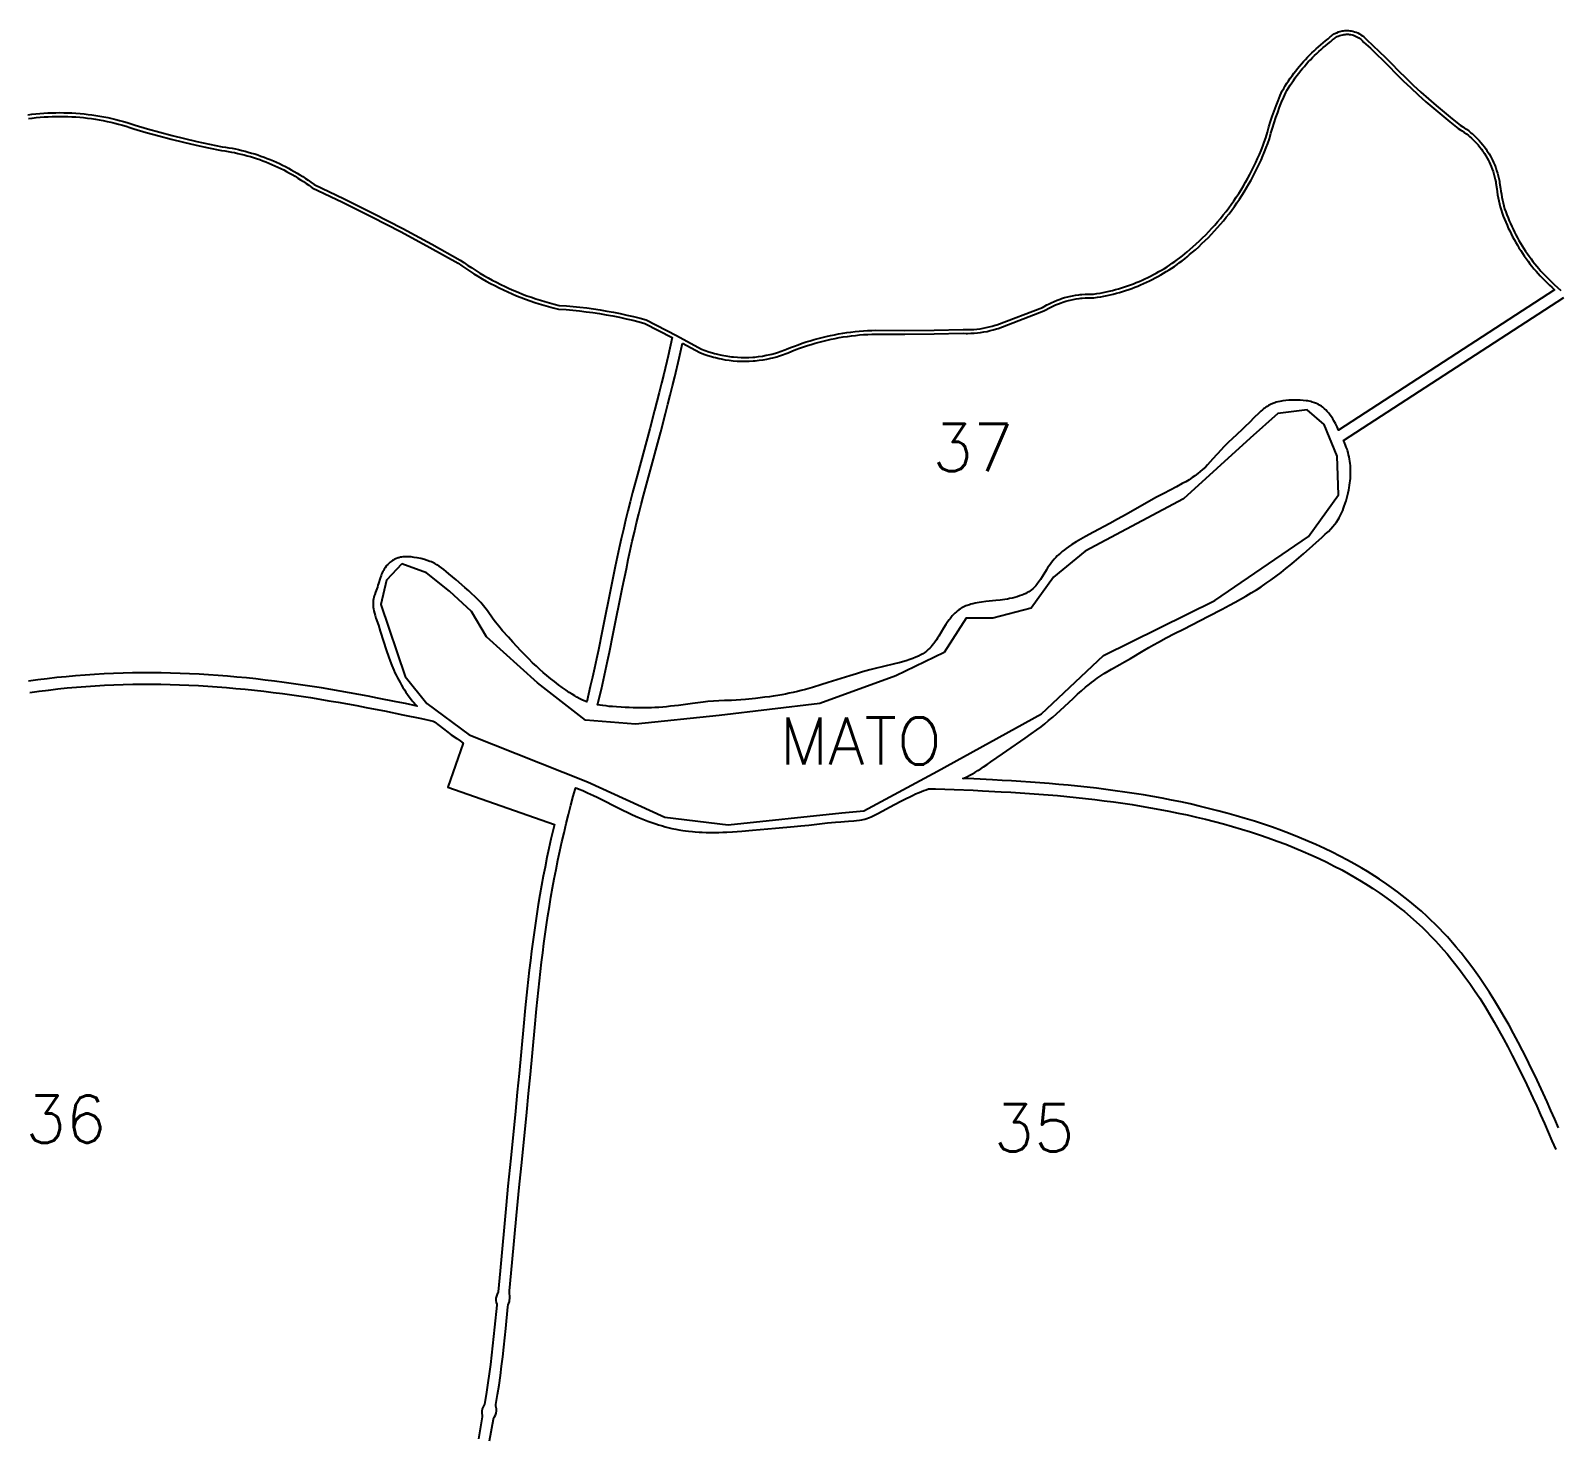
# Model space of a CAD drawing. Header units: metres. Extents: x 731594 to 734323, y 7844273 to 7848133.
# Drawn here: x 732370 to 733178, y 7846415 to 7847159 of the extents above; entities that cross this region are included whole.
import ezdxf
from ezdxf.enums import TextEntityAlignment as Align

# ---------------------------------------------------------------- set-up
doc = ezdxf.new("R2010")
doc.units = ezdxf.units.M
doc.header["$LTSCALE"] = 0.6
doc.linetypes.add('LIN0', pattern=[0])
for name, color, linetype in [('0114053007', 1, 'Continuous'), ('0114053007034', 5, 'Continuous'), ('0114053007035', 5, 'Continuous'), ('0114053007036', 5, 'Continuous'), ('0114053007037', 5, 'Continuous'), ('0114053007038', 5, 'Continuous'), ('MATO', 94, 'LIN0'), ('TEXTO', 7, 'Continuous')]:
    doc.layers.add(name, color=color, linetype=linetype)
doc.styles.add('Simplex', font='simplex.shx')

msp = doc.modelspace()

# ---------------------------------------------------------------- linework, layer by layer
at = {"layer": '0114053007'}
msp.add_lwpolyline([(732369.01, 7847114.42), (732371.12, 7847114.69), (732373.24, 7847114.93), (732375.36, 7847115.13), (732377.48, 7847115.29), (732379.61, 7847115.42), (732381.74, 7847115.51), (732383.87, 7847115.56), (732386, 7847115.58), (732388.13, 7847115.55), (732390.26, 7847115.5), (732392.39, 7847115.4), (732394.51, 7847115.27), (732396.64, 7847115.11), (732398.76, 7847114.9), (732400.88, 7847114.67), (732402.99, 7847114.39), (732405.1, 7847114.08), (732407.2, 7847113.73), (732409.29, 7847113.35), (732411.38, 7847112.92), (732413.46, 7847112.47), (732415.54, 7847111.98), (732417.6, 7847111.45), (732419.65, 7847110.89), (732421.7, 7847110.29), (732423.73, 7847109.66), (732425.81, 7847108.97), (732432.32, 7847107.03), (732438.84, 7847105.19), (732445.39, 7847103.45), (732451.96, 7847101.82), (732458.56, 7847100.29), (732465.19, 7847098.87), (732471.88, 7847097.54), (732473.71, 7847097.28), (732475.45, 7847096.99), (732477.18, 7847096.68), (732478.91, 7847096.34), (732480.63, 7847095.97), (732482.35, 7847095.57), (732484.06, 7847095.14), (732485.77, 7847094.68), (732487.46, 7847094.19), (732489.15, 7847093.68), (732490.82, 7847093.14), (732492.49, 7847092.56), (732494.15, 7847091.96), (732495.8, 7847091.34), (732497.43, 7847090.68), (732499.06, 7847090), (732500.67, 7847089.29), (732502.28, 7847088.55), (732503.86, 7847087.79), (732505.44, 7847086.99), (732507, 7847086.18), (732508.55, 7847085.33), (732510.09, 7847084.46), (732511.6, 7847083.57), (732513.11, 7847082.65), (732514.6, 7847081.7), (732516.07, 7847080.73), (732517.52, 7847079.73), (732518.96, 7847078.71), (732520.59, 7847077.52), (732536.55, 7847069.92), (732552.14, 7847062.17), (732567.61, 7847054.18), (732582.95, 7847045.93), (732598.05, 7847037.49), (732599.97, 7847036.12), (732602.05, 7847034.69), (732604.14, 7847033.3), (732606.27, 7847031.94), (732608.41, 7847030.62), (732610.58, 7847029.33), (732612.77, 7847028.09), (732614.98, 7847026.88), (732617.21, 7847025.71), (732619.47, 7847024.58), (732621.74, 7847023.49), (732624.03, 7847022.43), (732626.33, 7847021.42), (732628.66, 7847020.45), (732631, 7847019.51), (732633.35, 7847018.62), (732635.72, 7847017.77), (732638.11, 7847016.96), (732640.51, 7847016.18), (732642.92, 7847015.46), (732645.34, 7847014.77), (732647.78, 7847014.12), (732650.42, 7847013.47), (732654.26, 7847013.21), (732657.85, 7847012.91), (732661.44, 7847012.54), (732665.02, 7847012.12), (732668.6, 7847011.64), (732672.17, 7847011.1), (732675.73, 7847010.5), (732679.28, 7847009.84), (732682.81, 7847009.13), (732686.34, 7847008.36), (732689.85, 7847007.52), (732693.35, 7847006.63), (732696.59, 7847005.75), (732712.56, 7846997.47), (732725.77, 7846990.38), (732727.8, 7846989.59), (732729.73, 7846988.91), (732731.7, 7846988.3), (732732.68, 7846988.02), (732733.66, 7846987.76), (732735.67, 7846987.28), (732736.66, 7846987.08), (732738.68, 7846986.7), (732740.72, 7846986.4), (732741.73, 7846986.28), (732742.74, 7846986.17), (732744.79, 7846986.01), (732746.84, 7846985.91), (732748.89, 7846985.89), (732750.94, 7846985.94), (732753, 7846986.06), (732754, 7846986.14), (732756.05, 7846986.37), (732758.08, 7846986.66), (732760.09, 7846987.03), (732762.11, 7846987.46), (732763.09, 7846987.7), (732765.08, 7846988.24), (732766.05, 7846988.52), (732768.01, 7846989.16), (732769.94, 7846989.87), (732770.89, 7846990.24), (732772.97, 7846991.09), (732775.02, 7846991.9), (732777.09, 7846992.67), (732779.18, 7846993.4), (732781.27, 7846994.1), (732783.38, 7846994.76), (732785.5, 7846995.39), (732787.63, 7846995.98), (732789.77, 7846996.53), (732791.92, 7846997.04), (732794.07, 7846997.52), (732796.24, 7846997.96), (732798.41, 7846998.36), (732800.59, 7846998.72), (732802.78, 7846999.05), (732804.97, 7846999.34), (732807.16, 7846999.59), (732809.36, 7846999.8), (732811.56, 7846999.98), (732813.77, 7847000.11), (732815.97, 7847000.21), (732818.17, 7847000.27), (732833.57, 7847000.23), (732849.02, 7847000.38), (732864.37, 7847000.71), (732865.94, 7847000.66), (732866.75, 7847000.66), (732868.42, 7847000.69), (732870.07, 7847000.78), (732871.72, 7847000.92), (732873.36, 7847001.12), (732875, 7847001.38), (732876.62, 7847001.69), (732878.23, 7847002.05), (732879.84, 7847002.47), (732881.43, 7847002.94), (732882.25, 7847003.2), (732906.34, 7847012.38), (732907.28, 7847012.94), (732908.74, 7847013.75), (732909.51, 7847014.15), (732911.02, 7847014.89), (732912.56, 7847015.59), (732914.13, 7847016.22), (732915.71, 7847016.8), (732916.53, 7847017.08), (732918.14, 7847017.58), (732919.76, 7847018.02), (732920.6, 7847018.22), (732922.25, 7847018.58), (732923.91, 7847018.88), (732925.58, 7847019.12), (732926.43, 7847019.21), (732927.28, 7847019.3), (732928.95, 7847019.42), (732929.81, 7847019.46), (732931.5, 7847019.5), (732933.43, 7847019.47), (732935.28, 7847019.75), (732936.92, 7847020.04), (732938.55, 7847020.35), (732940.19, 7847020.68), (732941.81, 7847021.05), (732943.43, 7847021.44), (732945.04, 7847021.86), (732946.65, 7847022.31), (732948.24, 7847022.79), (732949.83, 7847023.29), (732951.41, 7847023.82), (732952.98, 7847024.37), (732954.55, 7847024.95), (732956.1, 7847025.56), (732957.64, 7847026.2), (732959.17, 7847026.86), (732960.68, 7847027.55), (732962.19, 7847028.26), (732963.68, 7847029), (732965.16, 7847029.76), (732966.63, 7847030.55), (732968.09, 7847031.36), (732969.53, 7847032.2), (732970.95, 7847033.06), (732972.36, 7847033.95), (732973.76, 7847034.86), (732975.14, 7847035.79), (732976.5, 7847036.75), (732977.85, 7847037.73), (732979.18, 7847038.73), (732980.49, 7847039.76), (732981.79, 7847040.81), (732983.07, 7847041.88), (732986.06, 7847044.48), (732987.8, 7847046.04), (732989.51, 7847047.64), (732991.19, 7847049.26), (732992.85, 7847050.92), (732994.48, 7847052.6), (732996.07, 7847054.31), (732997.64, 7847056.04), (732999.18, 7847057.8), (733000.69, 7847059.59), (733002.17, 7847061.4), (733003.61, 7847063.24), (733005.03, 7847065.1), (733006.41, 7847066.99), (733007.76, 7847068.9), (733009.08, 7847070.83), (733010.36, 7847072.79), (733011.61, 7847074.76), (733012.83, 7847076.76), (733014.01, 7847078.78), (733015.16, 7847080.82), (733016.27, 7847082.87), (733017.35, 7847084.95), (733018.39, 7847087.04), (733019.4, 7847089.16), (733020.37, 7847091.28), (733021.3, 7847093.43), (733022.2, 7847095.59), (733023.06, 7847097.76), (733023.88, 7847099.95), (733024.69, 7847102.22), (733025.5, 7847105.17), (733026.33, 7847107.99), (733027.21, 7847110.8), (733028.13, 7847113.59), (733029.11, 7847116.36), (733030.13, 7847119.12), (733031.21, 7847121.86), (733032.32, 7847124.58), (733033.44, 7847127.15), (733034.19, 7847128.42), (733035.03, 7847129.79), (733035.89, 7847131.14), (733036.78, 7847132.48), (733037.68, 7847133.8), (733038.62, 7847135.11), (733039.57, 7847136.4), (733040.55, 7847137.68), (733041.54, 7847138.93), (733042.56, 7847140.18), (733043.6, 7847141.4), (733044.66, 7847142.6), (733045.74, 7847143.79), (733046.84, 7847144.96), (733047.96, 7847146.11), (733049.1, 7847147.24), (733050.26, 7847148.35), (733051.44, 7847149.44), (733052.64, 7847150.51), (733053.85, 7847151.56), (733055.09, 7847152.59), (733056.33, 7847153.6), (733057.77, 7847154.71), (733058.23, 7847155.2), (733058.73, 7847155.67), (733059.26, 7847156.12), (733059.82, 7847156.54), (733060.39, 7847156.93), (733060.98, 7847157.3), (733061.59, 7847157.63), (733062.24, 7847157.93), (733063.28, 7847158.35), (733063.98, 7847158.57), (733065.07, 7847158.83), (733065.78, 7847158.95), (733066.47, 7847159.03), (733067.16, 7847159.08), (733067.86, 7847159.08), (733068.55, 7847159.06), (733069.24, 7847158.99), (733069.94, 7847158.89), (733070.84, 7847158.71), (733071.73, 7847158.46), (733072.61, 7847158.15), (733073.46, 7847157.78), (733074.28, 7847157.35), (733075.07, 7847156.86), (733075.82, 7847156.33), (733076.55, 7847155.73), (733077.37, 7847154.94), (733077.94, 7847154.3), (733081.43, 7847151.13), (733084.75, 7847148.02), (733088.01, 7847144.85), (733091.23, 7847141.63), (733095.02, 7847137.77), (733098.89, 7847133.94), (733102.82, 7847130.18), (733106.81, 7847126.48), (733110.86, 7847122.84), (733114.96, 7847119.27), (733119.12, 7847115.76), (733123.34, 7847112.32), (733127.72, 7847108.86), (733129.13, 7847108), (733129.76, 7847107.58), (733130.98, 7847106.74), (733132.17, 7847105.86), (733133.33, 7847104.94), (733133.91, 7847104.45), (733135.01, 7847103.48), (733135.56, 7847102.97), (733136.1, 7847102.45), (733137.13, 7847101.4), (733137.65, 7847100.85), (733138.64, 7847099.75), (733139.59, 7847098.6), (733140.49, 7847097.43), (733141.36, 7847096.23), (733141.78, 7847095.61), (733142.19, 7847094.98), (733142.97, 7847093.73), (733143.71, 7847092.44), (733144.4, 7847091.14), (733144.74, 7847090.45), (733145.36, 7847089.12), (733145.94, 7847087.75), (733146.48, 7847086.36), (733146.96, 7847084.96), (733147.4, 7847083.54), (733147.78, 7847082.1), (733148.12, 7847080.66), (733148.41, 7847079.21), (733148.54, 7847078.46), (733148.96, 7847075.45), (733149.2, 7847073.9), (733149.46, 7847072.35), (733149.75, 7847070.81), (733150.06, 7847069.28), (733150.41, 7847067.75), (733150.77, 7847066.22), (733151.19, 7847064.62), (733151.78, 7847062.97), (733152.36, 7847061.41), (733152.97, 7847059.86), (733153.6, 7847058.32), (733154.27, 7847056.79), (733154.95, 7847055.27), (733155.67, 7847053.77), (733156.41, 7847052.28), (733157.18, 7847050.8), (733157.97, 7847049.33), (733158.78, 7847047.88), (733159.63, 7847046.44), (733160.49, 7847045.02), (733161.38, 7847043.61), (733162.3, 7847042.22), (733163.23, 7847040.84), (733164.2, 7847039.48), (733165.18, 7847038.14), (733166.19, 7847036.81), (733167.22, 7847035.5), (733168.27, 7847034.21), (733169.35, 7847032.94), (733170.44, 7847031.68), (733171.56, 7847030.45), (733172.7, 7847029.23), (733173.86, 7847028.03), (733175.04, 7847026.86), (733176.24, 7847025.7), (733177.46, 7847024.57), (733180.95, 7847021.45)], dxfattribs=at)
at = {"layer": '0114053007034'}
msp.add_lwpolyline([(733179.78, 7846577.94), (733177.76, 7846582.53), (733175.71, 7846587.11), (733173.64, 7846591.68), (733171.55, 7846596.24), (733169.44, 7846600.79), (733167.29, 7846605.32), (733165.1, 7846609.85), (733162.88, 7846614.36), (733160.61, 7846618.85), (733158.3, 7846623.31), (733155.93, 7846627.76), (733153.5, 7846632.18), (733151.02, 7846636.56), (733148.47, 7846640.92), (733145.85, 7846645.23), (733143.15, 7846649.5), (733140.38, 7846653.73), (733137.81, 7846657.49), (733135.18, 7846661.21), (733132.77, 7846664.47), (733130.31, 7846667.69), (733128.1, 7846670.47), (733125.52, 7846673.6), (733123.54, 7846675.92), (733120.85, 7846678.96), (733119.12, 7846680.84), (733116.33, 7846683.78), (733114.53, 7846685.59), (733111.99, 7846688.08), (733110.13, 7846689.83), (733107.13, 7846692.56), (733105.2, 7846694.24), (733102.11, 7846696.85), (733100.13, 7846698.46), (733096.94, 7846700.97), (733094.5, 7846702.81), (733091.22, 7846705.19), (733088.72, 7846706.94), (733084.94, 7846709.49), (733082.38, 7846711.15), (733078.52, 7846713.56), (733075.47, 7846715.38), (733071.52, 7846717.65), (733067.97, 7846719.6), (733063.94, 7846721.73), (733059.87, 7846723.78), (733055.77, 7846725.76), (733051.18, 7846727.87), (733047.01, 7846729.7), (733042.35, 7846731.65), (733037.66, 7846733.52), (733032.94, 7846735.31), (733028.19, 7846737.03), (733023.42, 7846738.67), (733018.63, 7846740.24), (733013.82, 7846741.74), (733008.98, 7846743.17), (733004.13, 7846744.54), (732999.26, 7846745.84), (732994.38, 7846747.08), (732989.48, 7846748.26), (732984.58, 7846749.38), (732979.65, 7846750.45), (732974.72, 7846751.45), (732969.78, 7846752.41), (732964.83, 7846753.31), (732959.87, 7846754.16), (732954.91, 7846754.96), (732949.94, 7846755.71), (732944.96, 7846756.42), (732939.98, 7846757.08), (732934.99, 7846757.7), (732930, 7846758.27), (732925, 7846758.81), (732920.01, 7846759.31), (732915.01, 7846759.77), (732910.01, 7846760.2), (732905, 7846760.59), (732900, 7846760.96), (732894.99, 7846761.3), (732889.99, 7846761.61), (732884.98, 7846761.9), (732879.98, 7846762.17), (732869.97, 7846762.64), (732864.31, 7846762.88), (732865.61, 7846763.47), (732866.63, 7846763.97), (732867.96, 7846764.65), (732869.27, 7846765.37), (732870.56, 7846766.1), (732872.15, 7846767.06), (732873.71, 7846768.03), (732875.24, 7846769.03), (732877.04, 7846770.23), (732879.12, 7846771.66), (732885.24, 7846775.95), (732887.55, 7846777.55), (732897.26, 7846784.18), (732900.49, 7846786.46), (732903.41, 7846788.59), (732905.71, 7846790.34), (732907.7, 7846791.92), (732909.66, 7846793.54), (732911.86, 7846795.43), (732913.75, 7846797.1), (732915.87, 7846799.03), (732922.67, 7846805.33), (732925.01, 7846807.48), (732927.11, 7846809.35), (732929.22, 7846811.18), (732931.35, 7846812.94), (732932.43, 7846813.79), (732933.52, 7846814.63), (732935.45, 7846816.03), (732937.41, 7846817.36), (732939.15, 7846818.46), (732941.22, 7846819.7), (732943.04, 7846820.75), (732947.38, 7846823.2), (732949.87, 7846824.63), (732952.96, 7846826.45), (732959.66, 7846830.45), (732962.7, 7846832.23), (732965.14, 7846833.62), (732967.9, 7846835.16), (732971.93, 7846837.34), (732976.31, 7846839.64), (732981.04, 7846842.07), (732994.33, 7846848.87), (733001.6, 7846852.65), (733005.39, 7846854.67), (733008.54, 7846856.37), (733011.36, 7846857.94), (733014.17, 7846859.54), (733016.97, 7846861.2), (733019.74, 7846862.9), (733022.19, 7846864.47), (733024.9, 7846866.29), (733027.57, 7846868.17), (733030.2, 7846870.09), (733032.79, 7846872.06), (733035.34, 7846874.07), (733037.58, 7846875.89), (733039.79, 7846877.73), (733042.24, 7846879.82), (733044.66, 7846881.93), (733054.57, 7846890.73), (733056.2, 7846892.24), (733057.82, 7846893.8), (733059.13, 7846895.17), (733060.15, 7846896.31), (733061.14, 7846897.5), (733062.07, 7846898.74), (733062.95, 7846900.03), (733063.57, 7846901.04), (733063.96, 7846901.73), (733064.32, 7846902.43), (733065, 7846903.84), (733065.45, 7846904.91), (733065.87, 7846905.99), (733066.26, 7846907.07), (733066.74, 7846908.51), (733067.17, 7846909.96), (733067.57, 7846911.39), (733067.94, 7846912.82), (733068.29, 7846914.27), (733068.61, 7846915.73), (733068.83, 7846916.83), (733069.08, 7846918.31), (733069.25, 7846919.44), (733069.38, 7846920.57), (733069.49, 7846921.71), (733069.57, 7846922.86), (733069.61, 7846924.01), (733069.63, 7846925.17), (733069.61, 7846926.33), (733069.55, 7846927.49), (733069.46, 7846928.65), (733069.34, 7846929.81), (733069.19, 7846930.96), (733069.01, 7846932.11), (733068.79, 7846933.25), (733068.53, 7846934.38), (733068.25, 7846935.5), (733067.93, 7846936.6), (733067.7, 7846937.34), (733067.32, 7846938.42), (733066.92, 7846939.47), (733066.36, 7846940.85), (733065.87, 7846941.98), (733182.53, 7847017.71)], dxfattribs=at)
at = {"layer": '0114053007035'}
msp.add_lwpolyline([(732613.52, 7846412.06), (732615.57, 7846423.48), (732615.65, 7846423.8), (732615.7, 7846423.93), (732615.82, 7846424.15), (732616.2, 7846424.7), (732616.75, 7846425.71), (732617.11, 7846426.8), (732617.25, 7846427.95), (732617.16, 7846429.09), (732616.9, 7846430.38), (732616.9, 7846430.78), (732616.93, 7846431.24), (732617.82, 7846436.67), (732618.59, 7846441.62), (732619.31, 7846446.61), (732619.96, 7846451.62), (732620.56, 7846456.63), (732621.12, 7846461.64), (732622.17, 7846471.63), (732623.3, 7846483.02), (732623.49, 7846484.06), (732623.83, 7846485), (732624.08, 7846485.9), (732624.2, 7846486.47), (732624.32, 7846487.65), (732624.32, 7846488.06), (732624.26, 7846488.88), (732624.09, 7846489.99), (732624.05, 7846490.41), (732624.05, 7846490.71), (732624.13, 7846491.58), (732625.54, 7846506.52), (732627.87, 7846531.41), (732629.29, 7846546.32), (732630.75, 7846561.25), (732633.25, 7846586.12), (732634.23, 7846596.08), (732635.18, 7846606.04), (732637.49, 7846630.93), (732638.44, 7846640.85), (732638.94, 7846645.81), (732639.98, 7846655.71), (732640.53, 7846660.65), (732641.11, 7846665.59), (732641.72, 7846670.53), (732642.36, 7846675.46), (732643.03, 7846680.39), (732643.74, 7846685.31), (732644.49, 7846690.23), (732645.27, 7846695.14), (732646.09, 7846700.05), (732646.95, 7846704.94), (732647.86, 7846709.83), (732648.8, 7846714.71), (732649.79, 7846719.58), (732650.82, 7846724.44), (732651.89, 7846729.3), (732653.01, 7846734.14), (732654.18, 7846738.98), (732655.39, 7846743.84), (732656.64, 7846748.68), (732657.92, 7846753.53), (732658.88, 7846757.08), (732659.07, 7846757.65), (732659.23, 7846757.86), (732659.37, 7846757.85), (732659.5, 7846757.83), (732659.74, 7846757.75), (732661.02, 7846757.25), (732662.95, 7846756.45), (732665.51, 7846755.34), (732668.68, 7846753.88), (732670.57, 7846752.97), (732673.07, 7846751.73), (732680.96, 7846747.67), (732684.13, 7846746.07), (732686.73, 7846744.8), (732689.35, 7846743.57), (732692.02, 7846742.39), (732694.69, 7846741.29), (732697.42, 7846740.25), (732699.54, 7846739.5), (732701.59, 7846738.82), (732703.03, 7846738.36), (732705.11, 7846737.76), (732706.57, 7846737.36), (732708.66, 7846736.83), (732710.14, 7846736.49), (732712.25, 7846736.04), (732713.75, 7846735.76), (732715.87, 7846735.4), (732717.38, 7846735.18), (732718.84, 7846734.99), (732720.99, 7846734.75), (732722.51, 7846734.62), (732724.66, 7846734.47), (732726.17, 7846734.4), (732728.33, 7846734.32), (732730.53, 7846734.29), (732732.72, 7846734.29), (732734.91, 7846734.33), (732737.09, 7846734.4), (732739.29, 7846734.5), (732742.16, 7846734.66), (732747.21, 7846735.02), (732752.91, 7846735.51), (732764.93, 7846736.64), (732774.84, 7846737.49), (732778.39, 7846737.8), (732782.67, 7846738.23), (732792.54, 7846739.33), (732796.73, 7846739.76), (732799.52, 7846740.01), (732801.61, 7846740.18), (732803.71, 7846740.32), (732806.53, 7846740.48), (732807.83, 7846740.58), (732809.41, 7846740.75), (732810.7, 7846740.97), (732811.51, 7846741.15), (732812.34, 7846741.38), (732813.4, 7846741.72), (732814.19, 7846742.01), (732814.81, 7846742.25), (732815.59, 7846742.59), (732816.46, 7846742.99), (732817.83, 7846743.67), (732819.24, 7846744.41), (732828.04, 7846749.09), (732831.77, 7846751.04), (732834.26, 7846752.31), (732836.13, 7846753.23), (732838, 7846754.12), (732839.24, 7846754.69), (732841.12, 7846755.51), (732842.37, 7846756.03), (732843.63, 7846756.52), (732844.76, 7846756.94), (732846.08, 7846757.36), (732847.08, 7846757.48), (732849.73, 7846757.42), (732859.69, 7846757.06), (732869.65, 7846756.65), (732874.63, 7846756.42), (732884.58, 7846755.91), (732889.56, 7846755.63), (732894.52, 7846755.32), (732899.49, 7846754.98), (732904.45, 7846754.62), (732909.41, 7846754.23), (732914.37, 7846753.8), (732919.32, 7846753.34), (732924.27, 7846752.85), (732929.21, 7846752.32), (732934.15, 7846751.75), (732939.08, 7846751.14), (732944.01, 7846750.49), (732948.93, 7846749.8), (732953.84, 7846749.05), (732958.74, 7846748.27), (732963.63, 7846747.43), (732968.52, 7846746.54), (732973.39, 7846745.6), (732978.25, 7846744.61), (732983.1, 7846743.56), (732987.94, 7846742.46), (732992.76, 7846741.3), (732997.56, 7846740.08), (733002.35, 7846738.81), (733007.12, 7846737.47), (733011.87, 7846736.06), (733016.59, 7846734.59), (733021.3, 7846733.05), (733025.98, 7846731.45), (733030.63, 7846729.77), (733035.25, 7846728.02), (733039.84, 7846726.19), (733044.41, 7846724.28), (733048.48, 7846722.5), (733052.96, 7846720.44), (733056.98, 7846718.51), (733060.94, 7846716.52), (733064.88, 7846714.45), (733068.33, 7846712.55), (733072.2, 7846710.34), (733075.15, 7846708.58), (733078.94, 7846706.22), (733081.41, 7846704.63), (733085.1, 7846702.15), (733087.52, 7846700.46), (733090.71, 7846698.14), (733093.05, 7846696.38), (733096.18, 7846693.93), (733098.07, 7846692.4), (733101.09, 7846689.86), (733102.92, 7846688.26), (733105.85, 7846685.61), (733107.64, 7846683.93), (733110.11, 7846681.52), (733111.82, 7846679.8), (733114.55, 7846676.93), (733116.21, 7846675.14), (733118.83, 7846672.19), (733120.75, 7846669.95), (733123.26, 7846666.91), (733125.41, 7846664.21), (733127.81, 7846661.08), (733130.15, 7846657.91), (733132.73, 7846654.29), (733135.24, 7846650.62), (733137.96, 7846646.49), (733140.61, 7846642.29), (733143.19, 7846638.05), (733145.71, 7846633.76), (733148.16, 7846629.43), (733150.56, 7846625.07), (733152.9, 7846620.68), (733155.2, 7846616.25), (733157.45, 7846611.81), (733159.65, 7846607.33), (733161.82, 7846602.84), (733163.96, 7846598.33), (733166.07, 7846593.8), (733168.15, 7846589.26), (733170.21, 7846584.71), (733172.25, 7846580.16), (733174.26, 7846575.6), (733176.25, 7846571.03), (733178.22, 7846566.46)], dxfattribs=at)
at = {"layer": '0114053007036'}
msp.add_lwpolyline([(732370.13, 7846808.43), (732375.04, 7846809.13), (732379.96, 7846809.76), (732384.9, 7846810.33), (732389.83, 7846810.84), (732394.78, 7846811.29), (732399.73, 7846811.68), (732404.68, 7846812.01), (732409.64, 7846812.28), (732414.61, 7846812.5), (732419.57, 7846812.66), (732424.54, 7846812.77), (732429.51, 7846812.82), (732434.48, 7846812.83), (732439.45, 7846812.78), (732444.42, 7846812.68), (732449.39, 7846812.53), (732454.35, 7846812.33), (732459.32, 7846812.08), (732464.29, 7846811.79), (732469.25, 7846811.45), (732474.21, 7846811.07), (732479.16, 7846810.64), (732484.11, 7846810.16), (732489.06, 7846809.65), (732494.01, 7846809.09), (732498.95, 7846808.49), (732503.88, 7846807.85), (732508.82, 7846807.17), (732513.75, 7846806.46), (732518.67, 7846805.71), (732523.59, 7846804.93), (732528.51, 7846804.11), (732533.42, 7846803.27), (732538.33, 7846802.39), (732543.23, 7846801.49), (732548.13, 7846800.57), (732553.03, 7846799.62), (732557.92, 7846798.65), (732567.71, 7846796.66), (732577.48, 7846794.6), (732583.68, 7846793.25), (732584.37, 7846792.94), (732584.59, 7846792.78), (732586.9, 7846790.92), (732589.17, 7846789.14), (732591.47, 7846787.39), (732593.22, 7846786.09), (732596.16, 7846783.99), (732597.92, 7846782.77), (732599.63, 7846781.61), (732591.46, 7846758.3), (732647.89, 7846738.52), (732647.22, 7846735.72), (732647.22, 7846735.72), (732646.07, 7846730.76), (732644.98, 7846725.85), (732643.95, 7846720.99), (732642.94, 7846716.01), (732641.98, 7846711.07), (732641.07, 7846706.13), (732640.2, 7846701.18), (732639.37, 7846696.23), (732638.57, 7846691.27), (732637.82, 7846686.3), (732637.11, 7846681.38), (732636.43, 7846676.4), (732635.78, 7846671.38), (732635.16, 7846666.4), (732634.58, 7846661.42), (732634.02, 7846656.46), (732633.49, 7846651.45), (732632.47, 7846641.48), (732631.52, 7846631.51), (732629.21, 7846606.63), (732628.26, 7846596.68), (732627.28, 7846586.73), (732624.79, 7846561.86), (732623.32, 7846546.92), (732622.37, 7846536.96), (732619.1, 7846502.11), (732618.03, 7846490.91), (732617.95, 7846490.45), (732617.85, 7846490.24), (732617.61, 7846489.79), (732617.15, 7846488.72), (732616.91, 7846487.58), (732616.9, 7846486.42), (732617.11, 7846485.28), (732617.35, 7846484.45), (732617.37, 7846484.25), (732617.36, 7846483.96), (732616.2, 7846472.28), (732615.17, 7846462.38), (732614.62, 7846457.44), (732614.02, 7846452.52), (732613.39, 7846447.6), (732612.69, 7846442.7), (732611.93, 7846437.77), (732610.85, 7846431.34), (732610.77, 7846431.05), (732610.1, 7846430.07), (732609.64, 7846428.98), (732609.4, 7846427.82), (732609.39, 7846426.64), (732609.62, 7846425.48), (732609.73, 7846425.1), (732609.71, 7846424.82), (732607.63, 7846413.16)], dxfattribs=at)
at = {"layer": '0114053007037'}
msp.add_lwpolyline([(732715.75, 7846993.47), (732724.93, 7846988.56), (732727.11, 7846987.71), (732729.11, 7846987.01), (732731.13, 7846986.38), (732732.15, 7846986.09), (732733.17, 7846985.82), (732735.23, 7846985.33), (732736.27, 7846985.11), (732738.35, 7846984.73), (732740.45, 7846984.42), (732741.5, 7846984.29), (732742.56, 7846984.18), (732744.67, 7846984.01), (732746.79, 7846983.91), (732748.9, 7846983.89), (732751.02, 7846983.94), (732753.14, 7846984.07), (732754.19, 7846984.15), (732756.3, 7846984.39), (732758.4, 7846984.69), (732760.48, 7846985.06), (732762.55, 7846985.51), (732763.58, 7846985.76), (732765.63, 7846986.31), (732766.64, 7846986.61), (732768.66, 7846987.27), (732770.65, 7846988), (732771.63, 7846988.38), (732773.71, 7846989.24), (732775.74, 7846990.03), (732777.77, 7846990.79), (732779.83, 7846991.51), (732781.89, 7846992.2), (732783.96, 7846992.85), (732786.05, 7846993.46), (732788.15, 7846994.04), (732790.25, 7846994.59), (732792.37, 7846995.09), (732794.49, 7846995.56), (732796.62, 7846995.99), (732798.76, 7846996.39), (732800.9, 7846996.75), (732803.05, 7846997.07), (732805.21, 7846997.35), (732807.37, 7846997.6), (732809.53, 7846997.81), (732811.7, 7846997.98), (732813.87, 7846998.11), (732816.04, 7846998.21), (732818.19, 7846998.27), (732833.57, 7846998.23), (732849.05, 7846998.38), (732864.36, 7846998.7), (732865.91, 7846998.66), (732866.77, 7846998.66), (732868.49, 7846998.69), (732870.21, 7846998.78), (732871.93, 7846998.93), (732873.63, 7846999.14), (732875.34, 7846999.41), (732877.03, 7846999.73), (732878.71, 7847000.11), (732880.37, 7847000.54), (732882.02, 7847001.03), (732882.91, 7847001.32), (732907.21, 7847010.57), (732908.27, 7847011.2), (732909.69, 7847011.99), (732910.41, 7847012.37), (732911.87, 7847013.08), (732913.35, 7847013.75), (732914.85, 7847014.36), (732916.37, 7847014.92), (732917.14, 7847015.18), (732918.69, 7847015.66), (732920.26, 7847016.08), (732921.05, 7847016.27), (732922.64, 7847016.61), (732924.23, 7847016.9), (732925.84, 7847017.13), (732926.65, 7847017.23), (732927.45, 7847017.31), (732929.07, 7847017.43), (732929.88, 7847017.46), (732931.5, 7847017.5), (732933.56, 7847017.47), (732935.6, 7847017.78), (732937.27, 7847018.07), (732938.94, 7847018.38), (732940.61, 7847018.73), (732942.27, 7847019.1), (732943.92, 7847019.5), (732945.56, 7847019.93), (732947.2, 7847020.39), (732948.83, 7847020.87), (732950.45, 7847021.39), (732952.06, 7847021.93), (732953.67, 7847022.49), (732955.26, 7847023.09), (732956.84, 7847023.71), (732958.41, 7847024.36), (732959.98, 7847025.03), (732961.52, 7847025.73), (732963.06, 7847026.46), (732964.58, 7847027.21), (732966.1, 7847027.99), (732967.59, 7847028.8), (732969.08, 7847029.63), (732970.55, 7847030.48), (732972, 7847031.36), (732973.44, 7847032.27), (732974.87, 7847033.19), (732976.27, 7847034.15), (732977.66, 7847035.12), (732979.04, 7847036.12), (732980.4, 7847037.15), (732981.74, 7847038.19), (732983.06, 7847039.26), (732984.36, 7847040.35), (732987.39, 7847042.98), (732989.15, 7847044.57), (732990.89, 7847046.19), (732992.6, 7847047.84), (732994.27, 7847049.51), (732995.92, 7847051.22), (732997.55, 7847052.95), (732999.14, 7847054.71), (733000.7, 7847056.5), (733002.23, 7847058.31), (733003.73, 7847060.15), (733005.2, 7847062.02), (733006.63, 7847063.91), (733008.03, 7847065.82), (733009.4, 7847067.76), (733010.74, 7847069.72), (733012.04, 7847071.7), (733013.31, 7847073.71), (733014.55, 7847075.74), (733015.75, 7847077.78), (733016.91, 7847079.85), (733018.04, 7847081.94), (733019.13, 7847084.04), (733020.19, 7847086.17), (733021.21, 7847088.31), (733022.19, 7847090.47), (733023.14, 7847092.65), (733024.05, 7847094.84), (733024.92, 7847097.05), (733025.76, 7847099.27), (733026.6, 7847101.62), (733027.42, 7847104.62), (733028.24, 7847107.41), (733029.11, 7847110.18), (733030.03, 7847112.94), (733030.99, 7847115.68), (733032, 7847118.41), (733033.06, 7847121.11), (733034.17, 7847123.8), (733035.22, 7847126.24), (733035.9, 7847127.39), (733036.72, 7847128.73), (733037.57, 7847130.05), (733038.43, 7847131.36), (733039.32, 7847132.66), (733040.24, 7847133.94), (733041.17, 7847135.2), (733042.12, 7847136.45), (733043.1, 7847137.68), (733044.1, 7847138.89), (733045.11, 7847140.09), (733046.15, 7847141.27), (733047.21, 7847142.43), (733048.29, 7847143.58), (733049.38, 7847144.7), (733050.5, 7847145.81), (733051.64, 7847146.9), (733052.79, 7847147.96), (733053.96, 7847149.01), (733055.15, 7847150.04), (733056.35, 7847151.05), (733057.58, 7847152.03), (733059.11, 7847153.22), (733059.64, 7847153.77), (733060.07, 7847154.18), (733060.52, 7847154.56), (733060.99, 7847154.92), (733061.48, 7847155.25), (733061.98, 7847155.56), (733062.5, 7847155.84), (733063.04, 7847156.1), (733063.95, 7847156.46), (733064.52, 7847156.64), (733065.48, 7847156.87), (733066.06, 7847156.97), (733066.65, 7847157.04), (733067.24, 7847157.08), (733067.83, 7847157.08), (733068.42, 7847157.06), (733069.01, 7847157.01), (733069.59, 7847156.92), (733070.37, 7847156.76), (733071.13, 7847156.55), (733071.87, 7847156.29), (733072.59, 7847155.97), (733073.29, 7847155.61), (733073.96, 7847155.19), (733074.61, 7847154.74), (733075.22, 7847154.24), (733075.93, 7847153.55), (733076.52, 7847152.89), (733080.08, 7847149.66), (733083.37, 7847146.57), (733086.61, 7847143.43), (733089.81, 7847140.23), (733093.6, 7847136.36), (733097.49, 7847132.51), (733101.45, 7847128.73), (733105.46, 7847125), (733109.53, 7847121.34), (733113.66, 7847117.75), (733117.85, 7847114.22), (733122.09, 7847110.76), (733126.57, 7847107.21), (733128.06, 7847106.3), (733128.65, 7847105.92), (733129.82, 7847105.11), (733130.96, 7847104.27), (733132.06, 7847103.39), (733132.61, 7847102.94), (733133.67, 7847102), (733134.19, 7847101.52), (733134.7, 7847101.02), (733135.69, 7847100.02), (733136.18, 7847099.5), (733137.12, 7847098.44), (733138.02, 7847097.35), (733138.89, 7847096.23), (733139.72, 7847095.08), (733140.12, 7847094.5), (733140.51, 7847093.91), (733141.25, 7847092.7), (733141.96, 7847091.47), (733142.62, 7847090.22), (733142.94, 7847089.59), (733143.54, 7847088.3), (733144.09, 7847087), (733144.6, 7847085.68), (733145.06, 7847084.34), (733145.47, 7847082.98), (733145.84, 7847081.62), (733146.17, 7847080.24), (733146.44, 7847078.85), (733146.56, 7847078.15), (733146.98, 7847075.16), (733147.22, 7847073.58), (733147.49, 7847072), (733147.79, 7847070.42), (733148.11, 7847068.86), (733148.46, 7847067.29), (733148.83, 7847065.74), (733149.28, 7847064.04), (733149.9, 7847062.29), (733150.49, 7847060.69), (733151.11, 7847059.11), (733151.76, 7847057.54), (733152.44, 7847055.98), (733153.14, 7847054.43), (733153.87, 7847052.9), (733154.63, 7847051.37), (733155.41, 7847049.86), (733156.22, 7847048.37), (733157.05, 7847046.88), (733157.91, 7847045.42), (733158.79, 7847043.96), (733159.7, 7847042.53), (733160.63, 7847041.1), (733161.59, 7847039.7), (733162.57, 7847038.31), (733163.58, 7847036.94), (733164.61, 7847035.58), (733165.66, 7847034.25), (733166.73, 7847032.93), (733167.83, 7847031.63), (733168.95, 7847030.35), (733170.09, 7847029.09), (733171.25, 7847027.85), (733172.44, 7847026.63), (733173.64, 7847025.43), (733174.87, 7847024.25), (733176.11, 7847023.09), (733177.67, 7847021.71), (733063.28, 7846947.46), (733062.41, 7846949.24), (733061.52, 7846950.97), (733060.75, 7846952.35), (733060.14, 7846953.38), (733059.49, 7846954.39), (733058.8, 7846955.38), (733058.06, 7846956.34), (733057.27, 7846957.27), (733056.42, 7846958.16), (733055.82, 7846958.72), (733054.86, 7846959.52), (733054.18, 7846960.02), (733053.47, 7846960.48), (733053.11, 7846960.69), (733052.36, 7846961.09), (733051.6, 7846961.45), (733050.44, 7846961.91), (733049.26, 7846962.29), (733048.47, 7846962.5), (733047.67, 7846962.68), (733046.87, 7846962.84), (733046.06, 7846962.97), (733044.45, 7846963.16), (733042.85, 7846963.29), (733040.87, 7846963.36), (733038.9, 7846963.36), (733036.93, 7846963.28), (733035.34, 7846963.15), (733033.77, 7846962.94), (733032.98, 7846962.81), (733032.2, 7846962.65), (733031.03, 7846962.37), (733030.25, 7846962.15), (733029.49, 7846961.9), (733028.35, 7846961.46), (733027.23, 7846960.96), (733026.15, 7846960.39), (733025.46, 7846959.97), (733024.79, 7846959.54), (733024.14, 7846959.08), (733023.51, 7846958.61), (733022.89, 7846958.12), (733022, 7846957.37), (733020.58, 7846956.08), (733018.96, 7846954.48), (733015.67, 7846951.09), (733014.17, 7846949.62), (733012.13, 7846947.7), (733006.64, 7846942.67), (733005.06, 7846941.17), (733003.76, 7846939.88), (733002.49, 7846938.56), (733001, 7846936.95), (732996.71, 7846932.13), (732995.3, 7846930.58), (732993.88, 7846929.08), (732992.69, 7846927.87), (732991.23, 7846926.49), (732990, 7846925.41), (732988.72, 7846924.38), (732987.12, 7846923.19), (732985.74, 7846922.25), (732984.03, 7846921.16), (732982.27, 7846920.1), (732980.46, 7846919.07), (732977.37, 7846917.41), (732970.68, 7846913.92), (732966.88, 7846911.86), (732961.55, 7846908.91), (732950.73, 7846902.8), (732946.12, 7846900.23), (732942.11, 7846898.04), (732933.35, 7846893.37), (732929.26, 7846891.11), (732926.74, 7846889.67), (732924.22, 7846888.17), (732922.03, 7846886.79), (732920.16, 7846885.54), (732918.93, 7846884.67), (732918.02, 7846883.98), (732916.82, 7846883.04), (732915.94, 7846882.3), (732915.08, 7846881.54), (732914.24, 7846880.75), (732913.42, 7846879.92), (732912.62, 7846879.07), (732911.84, 7846878.18), (732911.1, 7846877.26), (732910.4, 7846876.31), (732909.73, 7846875.36), (732909.1, 7846874.4), (732908.49, 7846873.45), (732906.22, 7846869.73), (732905.3, 7846868.27), (732904.38, 7846866.91), (732903.82, 7846866.15), (732903.44, 7846865.66), (732902.86, 7846864.97), (732902.27, 7846864.33), (732901.86, 7846863.92), (732901.22, 7846863.35), (732900.55, 7846862.8), (732899.84, 7846862.29), (732899.1, 7846861.8), (732898.32, 7846861.35), (732897.51, 7846860.92), (732896.38, 7846860.38), (732895.5, 7846860.01), (732894.28, 7846859.56), (732893.01, 7846859.14), (732891.7, 7846858.77), (732890.35, 7846858.43), (732888.97, 7846858.14), (732887.91, 7846857.94), (732886.48, 7846857.69), (732883.93, 7846857.34), (732881.7, 7846857.09), (732876.39, 7846856.58), (732874.09, 7846856.3), (732872.95, 7846856.14), (732871.81, 7846855.95), (732870.67, 7846855.73), (732869.55, 7846855.48), (732868.43, 7846855.18), (732867.69, 7846854.96), (732866.59, 7846854.58), (732865.87, 7846854.3), (732864.8, 7846853.82), (732864.1, 7846853.47), (732863.42, 7846853.08), (732862.74, 7846852.66), (732862.09, 7846852.21), (732861.45, 7846851.73), (732860.85, 7846851.23), (732859.98, 7846850.44), (732859.43, 7846849.89), (732858.65, 7846849.03), (732858.15, 7846848.44), (732857.43, 7846847.54), (732856.97, 7846846.92), (732856.3, 7846845.99), (732855.24, 7846844.4), (732854.04, 7846842.46), (732851.55, 7846838.34), (732850.79, 7846837.13), (732850.22, 7846836.25), (732849.44, 7846835.13), (732848.85, 7846834.33), (732848.05, 7846833.32), (732847.43, 7846832.62), (732846.8, 7846831.96), (732845.92, 7846831.14), (732844.99, 7846830.37), (732844.01, 7846829.65), (732842.98, 7846828.98), (732841.91, 7846828.35), (732840.79, 7846827.76), (732839.33, 7846827.08), (732837.81, 7846826.46), (732836.23, 7846825.88), (732834.27, 7846825.24), (732832.24, 7846824.66), (732830.5, 7846824.2), (732828.74, 7846823.76), (732821.48, 7846822.09), (732818.55, 7846821.37), (732814.94, 7846820.42), (732811.03, 7846819.32), (732807.89, 7846818.39), (732804.43, 7846817.33), (732792.93, 7846813.67), (732788.93, 7846812.42), (732784.61, 7846811.13), (732780.97, 7846810.1), (732778.64, 7846809.49), (732776.65, 7846808.99), (732774.32, 7846808.44), (732772.31, 7846808), (732770.3, 7846807.59), (732768.27, 7846807.22), (732766.23, 7846806.87), (732763.83, 7846806.5), (732761.76, 7846806.2), (732759.33, 7846805.89), (732756.89, 7846805.6), (732754.43, 7846805.33), (732749.14, 7846804.81), (732741.66, 7846804.15), (732740.48, 7846804.16), (732737.96, 7846804.14), (732735.04, 7846804.06), (732732.12, 7846803.89), (732729.21, 7846803.64), (732726.69, 7846803.38), (732723.82, 7846803.03), (732720.97, 7846802.66), (732713.58, 7846801.63), (732709.41, 7846801.12), (732707.34, 7846800.9), (732705.28, 7846800.71), (732703.21, 7846800.56), (732701.13, 7846800.44), (732699.4, 7846800.37), (732697.32, 7846800.31), (732695.58, 7846800.28), (732693.5, 7846800.27), (732691.75, 7846800.29), (732689.65, 7846800.34), (732687.55, 7846800.41), (732685.44, 7846800.5), (732683.33, 7846800.62), (732680.85, 7846800.78), (732678.74, 7846800.94), (732676.99, 7846801.11), (732675.26, 7846801.29), (732673.56, 7846801.52), (732672.21, 7846801.73), (732670.8, 7846801.98), (732672.76, 7846810.28), (732673.88, 7846815.17), (732674.97, 7846820.07), (732676.03, 7846824.98), (732677.07, 7846829.88), (732679.08, 7846839.7), (732683.99, 7846864.21), (732686, 7846873.99), (732687.03, 7846878.86), (732688.08, 7846883.74), (732689.16, 7846888.6), (732690.28, 7846893.45), (732691.43, 7846898.29), (732692.62, 7846903.12), (732693.85, 7846907.95), (732695.1, 7846912.78), (732697.66, 7846922.42), (732704.21, 7846946.55), (732706.78, 7846956.24), (732708.04, 7846961.09), (732709.27, 7846965.96), (732710.47, 7846970.83), (732711.64, 7846975.7), (732713.93, 7846985.46), (732715.75, 7846993.47)], close=True, dxfattribs=at)
at = {"layer": '0114053007038'}
msp.add_lwpolyline([(732369.28, 7847112.44), (732371.36, 7847112.71), (732373.44, 7847112.94), (732375.53, 7847113.14), (732377.62, 7847113.3), (732379.71, 7847113.42), (732381.81, 7847113.51), (732383.9, 7847113.56), (732386, 7847113.58), (732388.09, 7847113.56), (732390.19, 7847113.5), (732392.28, 7847113.41), (732394.38, 7847113.28), (732396.47, 7847113.12), (732398.55, 7847112.92), (732400.63, 7847112.68), (732402.71, 7847112.41), (732404.79, 7847112.1), (732406.85, 7847111.76), (732408.92, 7847111.38), (732410.97, 7847110.97), (732413.02, 7847110.52), (732415.06, 7847110.04), (732417.09, 7847109.52), (732419.11, 7847108.96), (732421.12, 7847108.37), (732423.12, 7847107.75), (732425.21, 7847107.06), (732431.76, 7847105.1), (732438.31, 7847103.26), (732444.89, 7847101.51), (732451.5, 7847099.87), (732458.13, 7847098.34), (732464.78, 7847096.91), (732471.54, 7847095.57), (732473.4, 7847095.3), (732475.11, 7847095.02), (732476.81, 7847094.72), (732478.51, 7847094.38), (732480.2, 7847094.02), (732481.88, 7847093.62), (732483.56, 7847093.2), (732485.23, 7847092.75), (732486.89, 7847092.28), (732488.55, 7847091.77), (732490.19, 7847091.24), (732491.83, 7847090.68), (732493.45, 7847090.09), (732495.07, 7847089.47), (732496.68, 7847088.83), (732498.27, 7847088.16), (732499.85, 7847087.46), (732501.42, 7847086.74), (732502.98, 7847085.99), (732504.53, 7847085.21), (732506.06, 7847084.41), (732507.58, 7847083.59), (732509.08, 7847082.73), (732510.57, 7847081.85), (732512.05, 7847080.95), (732513.51, 7847080.02), (732514.95, 7847079.07), (732516.38, 7847078.09), (732517.79, 7847077.09), (732519.56, 7847075.79), (732535.67, 7847068.12), (732551.24, 7847060.39), (732566.68, 7847052.41), (732581.99, 7847044.18), (732596.98, 7847035.8), (732598.82, 7847034.48), (732600.92, 7847033.03), (732603.05, 7847031.62), (732605.2, 7847030.24), (732607.38, 7847028.91), (732609.58, 7847027.6), (732611.8, 7847026.34), (732614.04, 7847025.12), (732616.3, 7847023.93), (732618.58, 7847022.78), (732620.89, 7847021.68), (732623.21, 7847020.61), (732625.54, 7847019.58), (732627.9, 7847018.6), (732630.27, 7847017.65), (732632.66, 7847016.74), (732635.06, 7847015.88), (732637.48, 7847015.06), (732639.91, 7847014.28), (732642.36, 7847013.54), (732644.81, 7847012.84), (732647.28, 7847012.18), (732650.11, 7847011.49), (732654.1, 7847011.22), (732657.67, 7847010.92), (732661.22, 7847010.56), (732664.77, 7847010.14), (732668.32, 7847009.66), (732671.85, 7847009.13), (732675.38, 7847008.53), (732678.89, 7847007.88), (732682.4, 7847007.17), (732685.89, 7847006.41), (732689.37, 7847005.58), (732692.84, 7847004.7), (732695.86, 7847003.88), (732710.27, 7846996.41), (732708.08, 7846986.81), (732705.81, 7846977.09), (732704.64, 7846972.25), (732703.45, 7846967.41), (732702.22, 7846962.58), (732700.98, 7846957.75), (732698.42, 7846948.11), (732691.87, 7846923.98), (732689.29, 7846914.3), (732688.03, 7846909.44), (732686.8, 7846904.58), (732685.6, 7846899.7), (732684.44, 7846894.82), (732683.31, 7846889.92), (732682.22, 7846885.02), (732681.16, 7846880.12), (732680.12, 7846875.21), (732678.11, 7846865.4), (732673.2, 7846840.89), (732671.2, 7846831.11), (732670.17, 7846826.23), (732669.11, 7846821.36), (732668.03, 7846816.5), (732666.92, 7846811.64), (732665.01, 7846803.55), (732663.67, 7846804.07), (732662.48, 7846804.59), (732661.3, 7846805.15), (732659.84, 7846805.93), (732658.68, 7846806.59), (732657.23, 7846807.48), (732655.8, 7846808.41), (732654.08, 7846809.59), (732652.1, 7846811.02), (732650.13, 7846812.5), (732647.91, 7846814.21), (732646, 7846815.74), (732643.85, 7846817.51), (732641.99, 7846819.09), (732640.17, 7846820.69), (732638.37, 7846822.33), (732636.34, 7846824.24), (732634.34, 7846826.19), (732632.36, 7846828.18), (732630.17, 7846830.45), (732628.01, 7846832.75), (732625.88, 7846835.09), (732623.53, 7846837.72), (732620.49, 7846841.17), (732618.45, 7846843.54), (732617.59, 7846844.6), (732616.75, 7846845.66), (732615.55, 7846847.3), (732612.48, 7846851.68), (732611.81, 7846852.58), (732611.12, 7846853.48), (732610.4, 7846854.37), (732609.66, 7846855.24), (732608.9, 7846856.09), (732608.13, 7846856.91), (732607.08, 7846857.98), (732605.76, 7846859.27), (732604.15, 7846860.76), (732602.54, 7846862.21), (732600.38, 7846864.1), (732595.79, 7846868.03), (732592, 7846871.36), (732590.57, 7846872.57), (732589.39, 7846873.51), (732588.16, 7846874.43), (732586.89, 7846875.31), (732585.56, 7846876.14), (732584.53, 7846876.71), (732583.46, 7846877.24), (732582.73, 7846877.57), (732582, 7846877.86), (732580.53, 7846878.39), (732579.03, 7846878.85), (732577.15, 7846879.33), (732575.23, 7846879.75), (732573.63, 7846880.03), (732572.81, 7846880.15), (732571.98, 7846880.24), (732571.14, 7846880.31), (732570.29, 7846880.35), (732569, 7846880.35), (732568.14, 7846880.29), (732567.7, 7846880.25), (732566.83, 7846880.13), (732566.39, 7846880.05), (732565.52, 7846879.84), (732565.09, 7846879.72), (732564.22, 7846879.42), (732563.8, 7846879.25), (732562.95, 7846878.84), (732562.54, 7846878.61), (732562.14, 7846878.36), (732561.37, 7846877.83), (732561, 7846877.55), (732560.31, 7846876.94), (732559.66, 7846876.3), (732559.05, 7846875.62), (732558.77, 7846875.27), (732558.23, 7846874.55), (732557.74, 7846873.8), (732557.3, 7846873.04), (732557.09, 7846872.66), (732556.72, 7846871.89), (732556.4, 7846871.13), (732556.11, 7846870.38), (732555.61, 7846868.91), (732554.77, 7846866.16), (732554.46, 7846865.21), (732554.13, 7846864.27), (732553.09, 7846861.54), (732552.71, 7846860.42), (732552.47, 7846859.65), (732552.26, 7846858.84), (732552.08, 7846858.01), (732551.95, 7846857.14), (732551.9, 7846856.7), (732551.87, 7846856.26), (732551.85, 7846855.38), (732551.88, 7846854.52), (732551.96, 7846853.67), (732552.08, 7846852.84), (732552.31, 7846851.63), (732552.59, 7846850.45), (732552.92, 7846849.3), (732553.39, 7846847.82), (732554.69, 7846844.03), (732555.68, 7846841.01), (732559, 7846830.56), (732560.04, 7846827.47), (732560.9, 7846825.06), (732561.83, 7846822.66), (732562.84, 7846820.27), (732563.45, 7846818.93), (732564.09, 7846817.59), (732564.75, 7846816.26), (732565.44, 7846814.95), (732566.16, 7846813.65), (732566.9, 7846812.37), (732567.67, 7846811.1), (732568.46, 7846809.84), (732569.28, 7846808.6), (732570.13, 7846807.38), (732571.01, 7846806.17), (732571.7, 7846805.28), (732572.64, 7846804.1), (732573.36, 7846803.24), (732574.36, 7846802.11), (732575.2, 7846801.21), (732568.95, 7846802.53), (732564.04, 7846803.54), (732554.21, 7846805.51), (732549.29, 7846806.46), (732544.36, 7846807.39), (732539.43, 7846808.29), (732534.49, 7846809.17), (732529.54, 7846810.02), (732524.59, 7846810.84), (732519.63, 7846811.63), (732514.67, 7846812.39), (732509.7, 7846813.11), (732504.72, 7846813.79), (732499.74, 7846814.44), (732494.75, 7846815.04), (732489.76, 7846815.61), (732484.76, 7846816.13), (732479.76, 7846816.61), (732474.75, 7846817.04), (732469.74, 7846817.43), (732464.72, 7846817.77), (732459.7, 7846818.07), (732454.68, 7846818.32), (732449.66, 7846818.52), (732444.63, 7846818.67), (732439.6, 7846818.78), (732434.57, 7846818.83), (732429.54, 7846818.82), (732424.51, 7846818.77), (732419.47, 7846818.66), (732414.44, 7846818.5), (732409.41, 7846818.28), (732404.39, 7846818), (732399.36, 7846817.67), (732394.34, 7846817.27), (732389.33, 7846816.82), (732384.32, 7846816.3), (732379.31, 7846815.73), (732374.32, 7846815.09), (732369.33, 7846814.38)], dxfattribs=at)
at = {"layer": 'MATO'}
msp.add_lwpolyline([(732567.12, 7846876.59), (732559.01, 7846867.99), (732555.97, 7846855.08), (732568.89, 7846816.86), (732580.29, 7846802.69), (732602.83, 7846785.99), (732665.39, 7846761.12), (732706.42, 7846742.4), (732739.85, 7846738.35), (732800.13, 7846744.67), (732811.78, 7846745.69), (732850.89, 7846766.71), (732905.85, 7846797.08), (732938.78, 7846827.96), (732997.63, 7846857.17), (733047.27, 7846891.09), (733063.23, 7846913.11), (733062.47, 7846933.61), (733055.63, 7846950.31), (733046.51, 7846958.15), (733031.06, 7846956.13), (733016.37, 7846943.22), (732981.17, 7846911.08), (732928.99, 7846883.24), (732912.28, 7846869.57), (732900.37, 7846853.12), (732880.11, 7846847.81), (732865.93, 7846847.81), (732854.4, 7846829.69), (732828.82, 7846817.29), (732788.55, 7846802.61), (732735.11, 7846796.29), (732690.79, 7846791.73), (732664.45, 7846793.76), (732638.98, 7846813.57), (732611.88, 7846837.86), (732604.03, 7846851.28), (732592.38, 7846862.16), (732580.22, 7846871.78), (732567.12, 7846876.59)], dxfattribs=at)

# ---------------------------------------------------------------- texts
at = {"layer": 'TEXTO', "linetype": 'Continuous', "style": 'Simplex'}
for s, p in [('37', (732869.62, 7846938.2)), ('MATO', (732810.05, 7846782.78)), ('36', (732389.14, 7846582.47)), ('35', (732901.95, 7846577.83))]:
    msp.add_text(s, height=25, dxfattribs=at).set_placement(p, align=Align.MIDDLE_CENTER)

doc.saveas('drawing.dxf')
